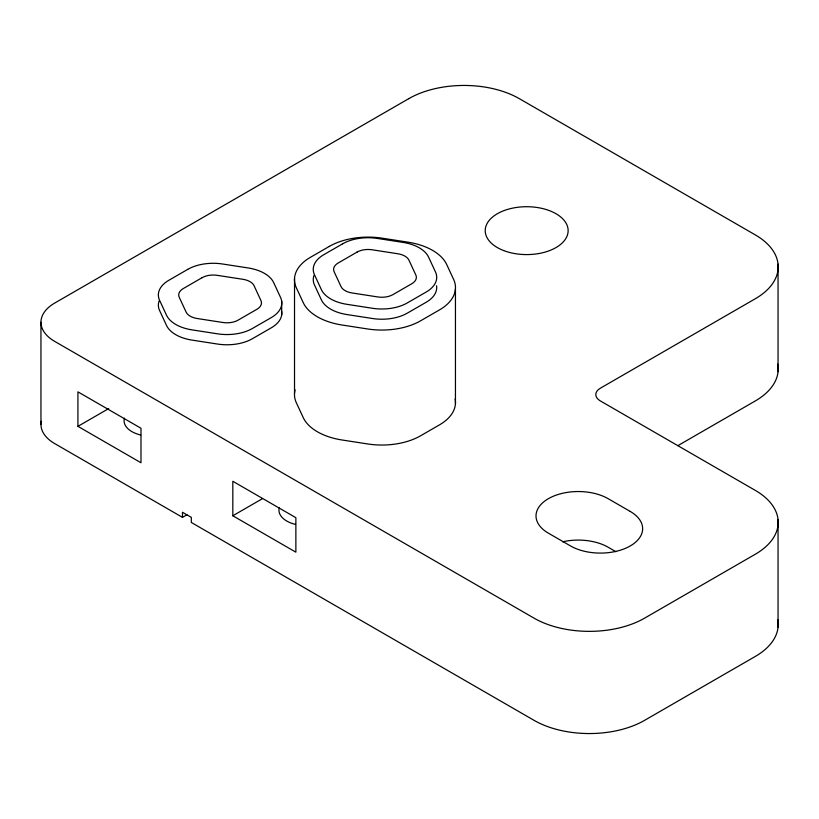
<?xml version="1.0" encoding="UTF-8"?>
<svg xmlns="http://www.w3.org/2000/svg" width="819" height="819" viewBox="0 0 819 819"><rect width="100%" height="100%" fill="white"/><g stroke="black" fill="none" stroke-linecap="round" stroke-linejoin="round"><path stroke-width="1.23" d="M77.928 426.351L140.991 462.755L140.991 428.265L77.928 391.851L77.928 426.351L108.743 408.558M41.278 421.242A46.939 27.099 0 0 0 54.699 443.591L182.483 517.362L186.886 514.823M232.821 515.765L295.874 552.18L295.874 517.69L232.821 481.275L232.821 515.765L262.52 498.617M677.835 445.669L755.282 400.962A78.225 45.168 0 0 0 777.733 364.117M615.878 551.699L608.138 547.225A42.24 24.386 0 0 0 562.663 541.809M778.05 264.097L778.05 371.744M778.05 519.584L778.05 627.241M455.446 288.749L455.446 403.726M294.523 278.419L294.523 393.396M281.685 301.085L281.685 314.926M182.483 517.362L182.483 512.254L191.329 517.362L191.329 522.481L534.019 720.321A78.225 45.168 0 0 0 644.645 720.321L755.282 656.449A78.225 45.168 0 0 0 777.733 619.614M40.95 322.236L40.95 424.426M281.685 311.312A35.985 20.772 0 0 1 271.284 327.815L252.436 338.687A35.985 20.772 0 0 1 217.68 344.072L191.933 340.09A35.985 20.772 0 0 1 166.492 325.399L159.592 310.534A35.985 20.772 0 0 1 159.111 300.952M436.568 285.759A35.985 20.772 0 0 1 426.167 302.262L407.319 313.134A35.985 20.772 0 0 1 372.563 318.519L346.826 314.537A35.985 20.772 0 0 1 321.376 299.846L314.486 284.981A35.985 20.772 0 0 1 313.994 275.399M455.139 399.007A54.76 31.613 0 0 1 439.445 424.897L420.597 435.78A54.76 31.613 0 0 1 367.7 443.959L341.963 439.977A54.76 31.613 0 0 1 303.245 417.618L296.345 402.764A54.76 31.613 0 0 1 295.096 389.864M140.694 434.991A26.597 15.356 0 0 1 124.468 418.13M295.577 524.416A26.597 15.356 0 0 1 279.351 507.555M408.722 98.679L54.699 303.071A46.939 27.099 0 0 0 54.699 341.39L534.019 618.13A78.225 45.168 0 0 0 644.645 618.13L755.282 554.248A78.225 45.168 0 0 0 755.282 490.376L600.399 400.952A15.643 9.029 0 0 1 600.399 388.186L755.282 298.761A78.225 45.168 0 0 0 755.282 234.889L519.359 98.679A78.225 45.168 0 0 0 408.722 98.679M187.756 269.369L168.909 280.241A35.985 20.772 0 0 0 159.592 300.317L166.492 315.172A35.985 20.772 0 0 0 191.933 329.862L217.68 333.845A35.985 20.772 0 0 0 252.436 328.47L271.284 317.588A35.985 20.772 0 0 0 280.589 297.522L273.7 282.668A35.985 20.772 0 0 0 248.249 267.967L222.512 263.994A35.985 20.772 0 0 0 187.756 269.369M202.129 277.672L183.292 288.554A15.643 9.029 0 0 0 179.238 297.277L186.138 312.131A15.643 9.029 0 0 0 197.205 318.519L222.942 322.502A15.643 9.029 0 0 0 238.053 320.168L256.9 309.285A15.643 9.029 0 0 0 260.944 300.563L254.054 285.698A15.643 9.029 0 0 0 242.987 279.31L217.25 275.338A15.643 9.029 0 0 0 202.129 277.672M329.361 246.376L310.514 257.248A54.76 31.613 0 0 0 296.345 287.786L303.245 302.651A54.76 31.613 0 0 0 341.963 325L367.7 328.982A54.76 31.613 0 0 0 420.597 320.802L439.445 309.93A54.76 31.613 0 0 0 453.613 279.392L446.713 264.527A54.76 31.613 0 0 0 407.995 242.168L382.258 238.186A54.76 31.613 0 0 0 329.361 246.376M342.639 243.816L323.792 254.699A35.985 20.772 0 0 0 314.476 274.764L321.376 289.619A35.985 20.772 0 0 0 346.826 304.31L372.563 308.292A35.985 20.772 0 0 0 407.319 302.917L426.167 292.045A35.985 20.772 0 0 0 435.483 271.969L428.583 257.115A35.985 20.772 0 0 0 403.132 242.424L377.395 238.442A35.985 20.772 0 0 0 342.639 243.816M357.023 252.119L338.175 263.001A15.643 9.029 0 0 0 334.132 271.724L341.021 286.589A15.643 9.029 0 0 0 352.088 292.967L377.825 296.949A15.643 9.029 0 0 0 392.936 294.615L411.783 283.732A15.643 9.029 0 0 0 415.837 275.01L408.937 260.155A15.643 9.029 0 0 0 397.87 253.767L372.133 249.785A15.643 9.029 0 0 0 357.023 252.119M630.261 511.455L608.138 498.679A42.24 24.386 0 0 0 548.392 498.679A42.24 24.386 0 0 0 548.392 533.169L570.526 545.945A42.24 24.386 0 0 0 630.261 545.945A42.24 24.386 0 0 0 630.261 511.455M503.583 250.532A41.462 23.935 0 0 0 568.048 232.268A41.462 23.935 0 0 0 508.415 209.162A41.462 23.935 0 0 0 503.583 250.532"/></g></svg>
